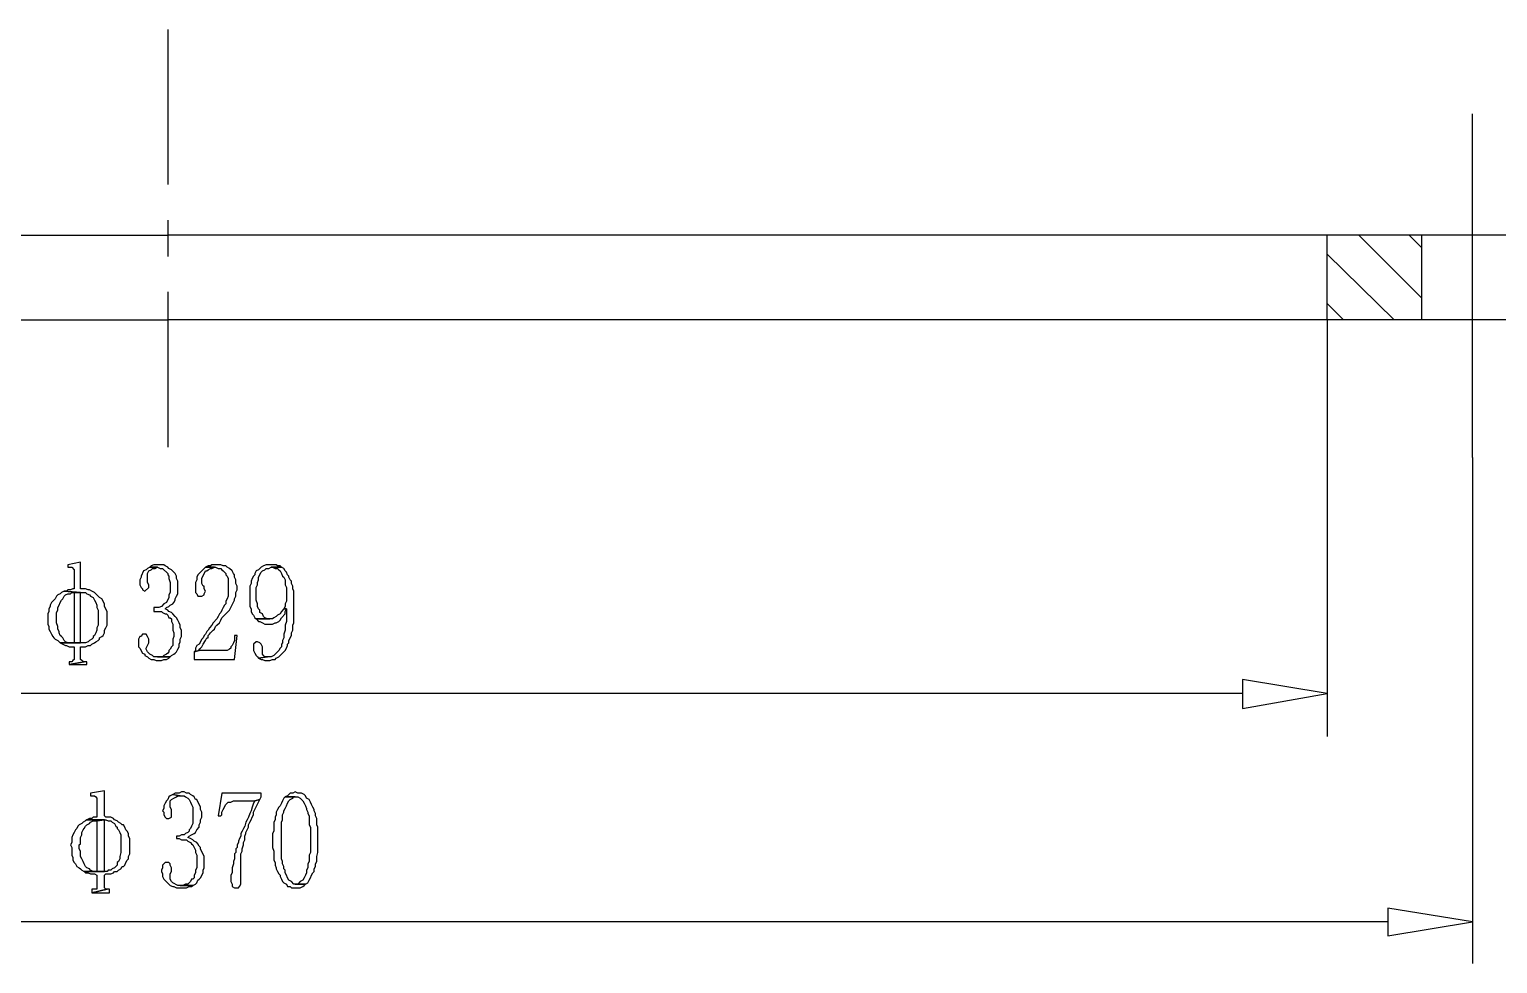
# Model space of a CAD drawing. Extents: x -15.4 to 0.8, y 0.3 to 11.8.
# Drawn here: x -13.051 to -12.082, y 9.963 to 10.579 of the extents above; entities that cross this region are included whole.
import ezdxf

# ---------------------------------------------------------------- set-up
doc = ezdxf.new("R2010")
doc.units = 0
doc.header["$MEASUREMENT"] = 0
doc.linetypes.add('AUSGEZOGEN', pattern=[0])
doc.layers.get('0').update_dxf_attribs({"linetype": 'AUSGEZOGEN'})

msp = doc.modelspace()

# ---------------------------------------------------------------- linework, layer by layer
for points in [[(-12.95961, 10.5794), (-12.95961, 10.4769)], [(-12.09878, 10.2969), (-12.09878, 10.52356)], [(-12.95961, 10.45356), (-12.95961, 10.4294)], [(-13.93711, 10.44356), (-12.95961, 10.44356)], [(-11.98295, 10.38773), (-11.98295, 10.44356), (-11.98295, 10.44356), (-12.95961, 10.44356)], [(-12.19461, 10.38773), (-12.19461, 10.44356)], [(-12.17378, 10.44356), (-12.13211, 10.4019)], [(-12.14045, 10.44356), (-12.13211, 10.43523)], [(-12.13211, 10.38773), (-12.13211, 10.44356)], [(-12.19461, 10.43106), (-12.15045, 10.38773)], [(-12.95961, 10.40606), (-12.95961, 10.30356)], [(-12.19461, 10.39856), (-12.18378, 10.38773)], [(-13.93711, 10.38773), (-12.95961, 10.38773)], [(-11.98295, 10.38773), (-12.95961, 10.38773)], [(-12.19461, 10.38773), (-12.19461, 10.11273)], [(-12.09878, 10.2969), (-12.09878, 9.96273)], [(-13.01711, 10.22773), (-13.02545, 10.22606), (-13.02545, 10.22606), (-13.02545, 10.2244), (-13.02545, 10.2244), (-13.02295, 10.2244), (-13.02295, 10.2244), (-13.02128, 10.22273), (-13.02128, 10.22273), (-13.02128, 10.21023), (-13.02128, 10.21023), (-13.02211, 10.21023), (-13.02211, 10.21023), (-13.02378, 10.2094), (-13.02378, 10.2094), (-13.02545, 10.2094), (-13.02545, 10.2094), (-13.02628, 10.20856), (-13.02628, 10.20856), (-13.02795, 10.20856), (-13.02795, 10.20856), (-13.01711, 10.20773), (-13.01711, 10.20773), (-13.01378, 10.20773), (-13.01378, 10.20773), (-13.01295, 10.2069), (-13.01295, 10.2069), (-13.01128, 10.20606), (-13.01128, 10.20606), (-13.01045, 10.20523), (-13.01045, 10.20523), (-13.00878, 10.2044), (-13.00878, 10.2044), (-13.00795, 10.20273), (-13.00795, 10.20273), (-13.00711, 10.20106), (-13.00711, 10.20106), (-13.00628, 10.1994), (-13.00628, 10.1994), (-13.00628, 10.19773), (-13.00628, 10.19773), (-13.00545, 10.19606), (-13.00545, 10.19606), (-13.00545, 10.18606), (-13.00545, 10.18606), (-13.00628, 10.1844), (-13.00628, 10.1844), (-13.00628, 10.18273), (-13.00628, 10.18273), (-13.00711, 10.18106), (-13.00711, 10.18106), (-13.00795, 10.1794), (-13.00795, 10.1794), (-13.00878, 10.17856), (-13.00878, 10.17856), (-13.00878, 10.17773), (-13.00878, 10.17773), (-13.00961, 10.1769), (-13.00961, 10.1769), (-13.01128, 10.17606), (-13.01128, 10.17606), (-13.01211, 10.17523), (-13.01211, 10.17523), (-13.01378, 10.1744), (-13.01378, 10.1744), (-13.03045, 10.1744), (-13.03045, 10.1744), (-13.02878, 10.17356), (-13.02878, 10.17356), (-13.02711, 10.17273), (-13.02711, 10.17273), (-13.02628, 10.17273), (-13.02628, 10.17273), (-13.02461, 10.1719), (-13.02461, 10.1719), (-13.02128, 10.1719), (-13.02128, 10.1719), (-13.02128, 10.16356), (-13.02128, 10.16356), (-13.02211, 10.16273), (-13.02211, 10.16273), (-13.02295, 10.1619), (-13.02295, 10.1619), (-13.02461, 10.1619), (-13.02461, 10.1619), (-13.02461, 10.16023), (-13.02461, 10.16023), (-13.01461, 10.1619), (-13.01461, 10.1619), (-13.01628, 10.16273), (-13.01628, 10.16273), (-13.01711, 10.16356), (-13.01711, 10.16356), (-13.01711, 10.1719), (-13.01711, 10.1719), (-13.01378, 10.1719), (-13.01378, 10.1719), (-13.01211, 10.17273), (-13.01211, 10.17273), (-13.01045, 10.17273), (-13.01045, 10.17273), (-13.00961, 10.17356), (-13.00961, 10.17356), (-13.00795, 10.1744), (-13.00795, 10.1744), (-13.00711, 10.17523), (-13.00711, 10.17523), (-13.00545, 10.17606), (-13.00545, 10.17606), (-13.00461, 10.1769), (-13.00461, 10.1769), (-13.00461, 10.17773), (-13.00461, 10.17773), (-13.00295, 10.17856), (-13.00295, 10.17856), (-13.00211, 10.1794), (-13.00211, 10.1794), (-13.00128, 10.18106), (-13.00128, 10.18106), (-13.00128, 10.18273), (-13.00128, 10.18273), (-13.00045, 10.1844), (-13.00045, 10.1844), (-12.99961, 10.18606), (-12.99961, 10.18606), (-12.99961, 10.19523), (-12.99961, 10.19523), (-13.00128, 10.19856), (-13.00128, 10.19856), (-13.00128, 10.20023), (-13.00128, 10.20023), (-13.00295, 10.20356), (-13.00295, 10.20356), (-13.00461, 10.2044), (-13.00461, 10.2044), (-13.00795, 10.20773), (-13.00795, 10.20773), (-13.00961, 10.20856), (-13.00961, 10.20856), (-13.01128, 10.2094), (-13.01128, 10.2094), (-13.01211, 10.2094), (-13.01211, 10.2094), (-13.01378, 10.21023), (-13.01378, 10.21023), (-13.01711, 10.21023), (-13.01711, 10.22773)], [(-12.97128, 10.2244), (-12.97295, 10.22356), (-12.97295, 10.22356), (-12.97378, 10.22273), (-12.97378, 10.22273), (-12.97545, 10.2219), (-12.97545, 10.2219), (-12.97711, 10.21856), (-12.97711, 10.21856), (-12.97711, 10.21773), (-12.97711, 10.21773), (-12.97795, 10.21606), (-12.97795, 10.21606), (-12.97795, 10.21273), (-12.97795, 10.21273), (-12.97711, 10.21106), (-12.97711, 10.21106), (-12.97628, 10.21023), (-12.97628, 10.21023), (-12.97628, 10.2094), (-12.97628, 10.2094), (-12.97461, 10.20856), (-12.97461, 10.20856), (-12.97211, 10.21106), (-12.97211, 10.21106), (-12.97211, 10.21273), (-12.97211, 10.21273), (-12.97295, 10.2144), (-12.97295, 10.2144), (-12.97295, 10.22023), (-12.97295, 10.22023), (-12.97211, 10.2219), (-12.97211, 10.2219), (-12.97045, 10.22273), (-12.97045, 10.22273), (-12.96961, 10.22356), (-12.96961, 10.22356), (-12.96795, 10.22356), (-12.96795, 10.22356), (-12.96628, 10.2244), (-12.97128, 10.2244)], [(-12.96545, 10.22606), (-12.96878, 10.22606), (-12.96878, 10.22606), (-12.97045, 10.22523), (-12.97045, 10.22523), (-12.97128, 10.2244), (-12.97128, 10.2244), (-12.96628, 10.2244), (-12.96628, 10.2244), (-12.96461, 10.22356), (-12.96461, 10.22356), (-12.96295, 10.22356), (-12.96295, 10.22356), (-12.95961, 10.22023), (-12.95961, 10.22023), (-12.95961, 10.2194), (-12.95961, 10.2194), (-12.95878, 10.21856), (-12.95878, 10.21856), (-12.95878, 10.2169), (-12.95878, 10.2169), (-12.95795, 10.2144), (-12.95795, 10.2144), (-12.95795, 10.20773), (-12.95795, 10.20773), (-12.95878, 10.20606), (-12.95878, 10.20606), (-12.95878, 10.2044), (-12.95878, 10.2044), (-12.96045, 10.20106), (-12.96045, 10.20106), (-12.96211, 10.20023), (-12.96211, 10.20023), (-12.96378, 10.19856), (-12.96378, 10.19856), (-12.96545, 10.19773), (-12.96545, 10.19773), (-12.96878, 10.19773), (-12.96878, 10.19773), (-12.96878, 10.19523), (-12.96878, 10.19523), (-12.96378, 10.19523), (-12.96378, 10.19523), (-12.96295, 10.1944), (-12.96295, 10.1944), (-12.96128, 10.19356), (-12.96128, 10.19356), (-12.96045, 10.19356), (-12.96045, 10.19356), (-12.95961, 10.19273), (-12.95961, 10.19273), (-12.95878, 10.19106), (-12.95878, 10.19106), (-12.95795, 10.19106), (-12.95795, 10.19106), (-12.95711, 10.19023), (-12.95711, 10.19023), (-12.95711, 10.18856), (-12.95711, 10.18856), (-12.95628, 10.1869), (-12.95628, 10.1869), (-12.95628, 10.18273), (-12.95628, 10.18273), (-12.95545, 10.18106), (-12.95545, 10.18106), (-12.95545, 10.17856), (-12.95545, 10.17856), (-12.95628, 10.1769), (-12.95628, 10.1769), (-12.95628, 10.17273), (-12.95628, 10.17273), (-12.95711, 10.1719), (-12.95711, 10.1719), (-12.95795, 10.17023), (-12.95795, 10.17023), (-12.95878, 10.1694), (-12.95878, 10.1694), (-12.95878, 10.16856), (-12.95878, 10.16856), (-12.95961, 10.16773), (-12.95961, 10.16773), (-12.96045, 10.1669), (-12.96045, 10.1669), (-12.96211, 10.16606), (-12.96211, 10.16606), (-12.96295, 10.16523), (-12.96295, 10.16523), (-12.96628, 10.16523), (-12.96628, 10.16523), (-12.95795, 10.16523), (-12.95795, 10.16523), (-12.95711, 10.16606), (-12.95711, 10.16606), (-12.95545, 10.1669), (-12.95545, 10.1669), (-12.95461, 10.16773), (-12.95461, 10.16773), (-12.95378, 10.16856), (-12.95378, 10.16856), (-12.95295, 10.17023), (-12.95295, 10.17023), (-12.95211, 10.1719), (-12.95211, 10.1719), (-12.95211, 10.17356), (-12.95211, 10.17356), (-12.95128, 10.17523), (-12.95128, 10.17523), (-12.95128, 10.1769), (-12.95128, 10.1769), (-12.95045, 10.17856), (-12.95045, 10.17856), (-12.95045, 10.18273), (-12.95045, 10.18273), (-12.95128, 10.1844), (-12.95128, 10.1844), (-12.95128, 10.18606), (-12.95128, 10.18606), (-12.95211, 10.18773), (-12.95211, 10.18773), (-12.95295, 10.1894), (-12.95295, 10.1894), (-12.95378, 10.19106), (-12.95378, 10.19106), (-12.95461, 10.1919), (-12.95461, 10.1919), (-12.95628, 10.19356), (-12.95628, 10.19356), (-12.95711, 10.1944), (-12.95711, 10.1944), (-12.95878, 10.19523), (-12.95878, 10.19523), (-12.95961, 10.19606), (-12.95961, 10.19606), (-12.96128, 10.1969), (-12.96128, 10.1969), (-12.96045, 10.19773), (-12.96045, 10.19773), (-12.95878, 10.19856), (-12.95878, 10.19856), (-12.95795, 10.1994), (-12.95795, 10.1994), (-12.95628, 10.20023), (-12.95628, 10.20023), (-12.95545, 10.20106), (-12.95545, 10.20106), (-12.95461, 10.20273), (-12.95461, 10.20273), (-12.95461, 10.20356), (-12.95461, 10.20356), (-12.95378, 10.20523), (-12.95378, 10.20523), (-12.95295, 10.2069), (-12.95295, 10.2069), (-12.95295, 10.21523), (-12.95295, 10.21523), (-12.95378, 10.2169), (-12.95378, 10.2169), (-12.95378, 10.21856), (-12.95378, 10.21856), (-12.95461, 10.22023), (-12.95461, 10.22023), (-12.95711, 10.22273), (-12.95711, 10.22273), (-12.95878, 10.22356), (-12.95878, 10.22356), (-12.95961, 10.2244), (-12.95961, 10.2244), (-12.96128, 10.22523), (-12.96128, 10.22523), (-12.96211, 10.22606), (-12.96211, 10.22606), (-12.96378, 10.22606), (-12.96545, 10.22606)], [(-12.92795, 10.22606), (-12.93045, 10.22606), (-12.93045, 10.22606), (-12.93128, 10.22523), (-12.93128, 10.22523), (-12.93295, 10.22523), (-12.93295, 10.22523), (-12.93461, 10.2244), (-12.93461, 10.2244), (-12.92795, 10.2244), (-12.92795, 10.2244), (-12.92628, 10.22356), (-12.92628, 10.22356), (-12.92461, 10.22356), (-12.92461, 10.22356), (-12.92378, 10.22273), (-12.92378, 10.22273), (-12.92295, 10.2219), (-12.92295, 10.2219), (-12.92128, 10.22023), (-12.92128, 10.22023), (-12.92128, 10.2194), (-12.92128, 10.2194), (-12.92045, 10.21856), (-12.92045, 10.21856), (-12.91961, 10.2169), (-12.91961, 10.2169), (-12.91961, 10.20523), (-12.91961, 10.20523), (-12.92045, 10.20356), (-12.92045, 10.20356), (-12.92128, 10.2019), (-12.92128, 10.2019), (-12.92128, 10.20023), (-12.92128, 10.20023), (-12.92211, 10.1994), (-12.92211, 10.1994), (-12.92295, 10.19773), (-12.92295, 10.19773), (-12.92378, 10.19606), (-12.92378, 10.19606), (-12.92461, 10.1944), (-12.92461, 10.1944), (-12.92545, 10.19356), (-12.92545, 10.19356), (-12.92628, 10.1919), (-12.92628, 10.1919), (-12.92711, 10.19023), (-12.92711, 10.19023), (-12.92961, 10.18773), (-12.92961, 10.18773), (-12.93045, 10.18606), (-12.93045, 10.18606), (-12.93211, 10.1844), (-12.93211, 10.1844), (-12.93295, 10.18273), (-12.93295, 10.18273), (-12.93378, 10.1819), (-12.93378, 10.1819), (-12.93461, 10.18023), (-12.93461, 10.18023), (-12.93545, 10.1794), (-12.93545, 10.1794), (-12.93628, 10.17773), (-12.93628, 10.17773), (-12.93711, 10.1769), (-12.93711, 10.1769), (-12.93878, 10.17356), (-12.93878, 10.17356), (-12.94045, 10.17273), (-12.94045, 10.17273), (-12.94128, 10.17106), (-12.94128, 10.17106), (-12.94128, 10.1694), (-12.94128, 10.1694), (-12.94211, 10.16856), (-12.94211, 10.16856), (-12.93878, 10.1694), (-12.93878, 10.1694), (-12.93878, 10.17023), (-12.93878, 10.17023), (-12.93795, 10.17106), (-12.93795, 10.17106), (-12.93711, 10.1719), (-12.93711, 10.1719), (-12.93628, 10.17356), (-12.93628, 10.17356), (-12.93461, 10.17606), (-12.93461, 10.17606), (-12.93378, 10.17773), (-12.93378, 10.17773), (-12.93295, 10.17773), (-12.93295, 10.17773), (-12.93295, 10.1794), (-12.93295, 10.1794), (-12.93211, 10.18023), (-12.93211, 10.18023), (-12.93128, 10.18106), (-12.93128, 10.18106), (-12.92961, 10.18273), (-12.92961, 10.18273), (-12.92878, 10.18356), (-12.92878, 10.18356), (-12.92795, 10.18523), (-12.92795, 10.18523), (-12.92711, 10.18606), (-12.92711, 10.18606), (-12.92545, 10.18773), (-12.92545, 10.18773), (-12.92461, 10.1894), (-12.92461, 10.1894), (-12.92378, 10.19106), (-12.92378, 10.19106), (-12.92211, 10.19273), (-12.92211, 10.19273), (-12.91878, 10.19606), (-12.91878, 10.19606), (-12.91545, 10.20273), (-12.91545, 10.20273), (-12.91545, 10.20356), (-12.91545, 10.20356), (-12.91461, 10.20523), (-12.91461, 10.20523), (-12.91461, 10.20773), (-12.91461, 10.20773), (-12.91378, 10.2094), (-12.91378, 10.2094), (-12.91378, 10.2119), (-12.91378, 10.2119), (-12.91461, 10.21356), (-12.91461, 10.21356), (-12.91461, 10.21606), (-12.91461, 10.21606), (-12.91545, 10.21773), (-12.91545, 10.21773), (-12.91545, 10.2194), (-12.91545, 10.2194), (-12.91628, 10.22023), (-12.91628, 10.22023), (-12.91711, 10.2219), (-12.91711, 10.2219), (-12.91878, 10.22356), (-12.91878, 10.22356), (-12.92045, 10.2244), (-12.92045, 10.2244), (-12.92128, 10.22523), (-12.92128, 10.22523), (-12.92295, 10.22523), (-12.92295, 10.22523), (-12.92461, 10.22606), (-12.92461, 10.22606), (-12.92628, 10.22606), (-12.92795, 10.22606)], [(-12.93461, 10.2244), (-12.93961, 10.2194), (-12.93961, 10.2194), (-12.94045, 10.21773), (-12.94045, 10.21773), (-12.94045, 10.21606), (-12.94045, 10.21606), (-12.94128, 10.2144), (-12.94128, 10.2144), (-12.94128, 10.20773), (-12.94128, 10.20773), (-12.94045, 10.2069), (-12.94045, 10.2069), (-12.93961, 10.20523), (-12.93961, 10.20523), (-12.93711, 10.20523), (-12.93711, 10.20523), (-12.93545, 10.20606), (-12.93545, 10.20606), (-12.93545, 10.2069), (-12.93545, 10.2069), (-12.93461, 10.20856), (-12.93461, 10.20856), (-12.93545, 10.21023), (-12.93545, 10.21023), (-12.93545, 10.2119), (-12.93545, 10.2119), (-12.93628, 10.2119), (-12.93628, 10.2119), (-12.93711, 10.21356), (-12.93711, 10.21356), (-12.93711, 10.2169), (-12.93711, 10.2169), (-12.93461, 10.2219), (-12.93461, 10.2219), (-12.93378, 10.2219), (-12.93378, 10.2219), (-12.93295, 10.22273), (-12.93295, 10.22273), (-12.93128, 10.22356), (-12.93128, 10.22356), (-12.93045, 10.22356), (-12.93045, 10.22356), (-12.92878, 10.2244), (-12.93461, 10.2244)], [(-12.89128, 10.22606), (-12.89461, 10.22606), (-12.89461, 10.22606), (-12.89628, 10.22523), (-12.89628, 10.22523), (-12.89795, 10.2244), (-12.89795, 10.2244), (-12.89961, 10.22273), (-12.89961, 10.22273), (-12.90128, 10.2219), (-12.90128, 10.2219), (-12.90211, 10.22023), (-12.90211, 10.22023), (-12.90211, 10.2194), (-12.90211, 10.2194), (-12.90295, 10.21856), (-12.90295, 10.21856), (-12.90378, 10.2169), (-12.90378, 10.2169), (-12.90461, 10.21523), (-12.90461, 10.21523), (-12.90461, 10.21356), (-12.90461, 10.21356), (-12.90545, 10.2119), (-12.90545, 10.2119), (-12.90545, 10.19856), (-12.90545, 10.19856), (-12.90461, 10.1969), (-12.90461, 10.1969), (-12.90461, 10.19523), (-12.90461, 10.19523), (-12.90378, 10.19356), (-12.90378, 10.19356), (-12.90295, 10.19273), (-12.90295, 10.19273), (-12.90211, 10.19106), (-12.90211, 10.19106), (-12.90128, 10.19023), (-12.90128, 10.19023), (-12.89211, 10.19023), (-12.89211, 10.19023), (-12.89378, 10.19023), (-12.89378, 10.19023), (-12.89545, 10.19106), (-12.89545, 10.19106), (-12.89628, 10.1919), (-12.89628, 10.1919), (-12.89711, 10.19356), (-12.89711, 10.19356), (-12.89878, 10.1944), (-12.89878, 10.1944), (-12.89878, 10.19606), (-12.89878, 10.19606), (-12.89961, 10.1969), (-12.89961, 10.1969), (-12.90045, 10.19856), (-12.90045, 10.19856), (-12.90045, 10.20023), (-12.90045, 10.20023), (-12.90128, 10.20273), (-12.90128, 10.20273), (-12.90128, 10.21106), (-12.90128, 10.21106), (-12.90045, 10.21273), (-12.90045, 10.21273), (-12.90045, 10.2144), (-12.90045, 10.2144), (-12.89961, 10.21606), (-12.89961, 10.21606), (-12.89961, 10.21773), (-12.89961, 10.21773), (-12.89795, 10.22106), (-12.89795, 10.22106), (-12.89711, 10.2219), (-12.89711, 10.2219), (-12.89545, 10.22273), (-12.89545, 10.22273), (-12.89461, 10.22356), (-12.89461, 10.22356), (-12.89295, 10.22356), (-12.89295, 10.22356), (-12.89128, 10.2244), (-12.89128, 10.2244), (-12.88461, 10.2244), (-12.88461, 10.2244), (-12.88545, 10.22523), (-12.88545, 10.22523), (-12.88711, 10.22523), (-12.88711, 10.22523), (-12.88795, 10.22606), (-12.88795, 10.22606), (-12.88961, 10.22606), (-12.89128, 10.22606)], [(-12.88461, 10.2244), (-12.89128, 10.2244), (-12.89128, 10.2244), (-12.89045, 10.2244), (-12.89045, 10.2244), (-12.88878, 10.22356), (-12.88878, 10.22356), (-12.88711, 10.22356), (-12.88711, 10.22356), (-12.88628, 10.22273), (-12.88628, 10.22273), (-12.88545, 10.2219), (-12.88545, 10.2219), (-12.88461, 10.22023), (-12.88461, 10.22023), (-12.88378, 10.21856), (-12.88378, 10.21856), (-12.88295, 10.21773), (-12.88295, 10.21773), (-12.88211, 10.21606), (-12.88211, 10.21606), (-12.88211, 10.21273), (-12.88211, 10.21273), (-12.88128, 10.21106), (-12.88128, 10.21106), (-12.88128, 10.2019), (-12.88128, 10.2019), (-12.88211, 10.20023), (-12.88211, 10.20023), (-12.88211, 10.19856), (-12.88211, 10.19856), (-12.88295, 10.1969), (-12.88295, 10.1969), (-12.88128, 10.1969), (-12.88128, 10.1969), (-12.88128, 10.18856), (-12.88128, 10.18856), (-12.88211, 10.18606), (-12.88211, 10.18606), (-12.88211, 10.18273), (-12.88211, 10.18273), (-12.88295, 10.18023), (-12.88295, 10.18023), (-12.88295, 10.17773), (-12.88295, 10.17773), (-12.88378, 10.17606), (-12.88378, 10.17606), (-12.88378, 10.1744), (-12.88378, 10.1744), (-12.88461, 10.17356), (-12.88461, 10.17356), (-12.88461, 10.1719), (-12.88461, 10.1719), (-12.88545, 10.17106), (-12.88545, 10.17106), (-12.88628, 10.1694), (-12.88628, 10.1694), (-12.88795, 10.16773), (-12.88795, 10.16773), (-12.88878, 10.1669), (-12.88878, 10.1669), (-12.88961, 10.16606), (-12.88961, 10.16606), (-12.89128, 10.16523), (-12.89128, 10.16523), (-12.89378, 10.16523), (-12.89378, 10.16523), (-12.89961, 10.1644), (-12.89961, 10.1644), (-12.89795, 10.16356), (-12.89795, 10.16356), (-12.89711, 10.16356), (-12.89711, 10.16356), (-12.89545, 10.16273), (-12.89545, 10.16273), (-12.89211, 10.16273), (-12.89211, 10.16273), (-12.89045, 10.16356), (-12.89045, 10.16356), (-12.88878, 10.16356), (-12.88878, 10.16356), (-12.88795, 10.1644), (-12.88795, 10.1644), (-12.88628, 10.16523), (-12.88628, 10.16523), (-12.88211, 10.1694), (-12.88211, 10.1694), (-12.88128, 10.17106), (-12.88128, 10.17106), (-12.88045, 10.17273), (-12.88045, 10.17273), (-12.88045, 10.17356), (-12.88045, 10.17356), (-12.87961, 10.1744), (-12.87961, 10.1744), (-12.87961, 10.17606), (-12.87961, 10.17606), (-12.87795, 10.1794), (-12.87795, 10.1794), (-12.87795, 10.18106), (-12.87795, 10.18106), (-12.87711, 10.18273), (-12.87711, 10.18273), (-12.87711, 10.18606), (-12.87711, 10.18606), (-12.87628, 10.18773), (-12.87628, 10.18773), (-12.87628, 10.20856), (-12.87628, 10.20856), (-12.87711, 10.21023), (-12.87711, 10.21023), (-12.87711, 10.2119), (-12.87711, 10.2119), (-12.87795, 10.21356), (-12.87795, 10.21356), (-12.87795, 10.21523), (-12.87795, 10.21523), (-12.87878, 10.21606), (-12.87878, 10.21606), (-12.87961, 10.21773), (-12.87961, 10.21773), (-12.87961, 10.21856), (-12.87961, 10.21856), (-12.88045, 10.2194), (-12.88045, 10.2194), (-12.88128, 10.22106), (-12.88128, 10.22106), (-12.88211, 10.2219), (-12.88211, 10.2219), (-12.88295, 10.22356), (-12.88461, 10.2244)], [(-13.02795, 10.20856), (-13.02961, 10.20773), (-13.02961, 10.20773), (-13.03045, 10.2069), (-13.03045, 10.2069), (-13.03211, 10.20606), (-13.03211, 10.20606), (-13.03295, 10.20523), (-13.03295, 10.20523), (-13.03378, 10.20356), (-13.03378, 10.20356), (-13.03461, 10.20273), (-13.03461, 10.20273), (-13.03628, 10.20106), (-13.03628, 10.20106), (-13.03711, 10.1994), (-13.03711, 10.1994), (-13.03711, 10.19856), (-13.03711, 10.19856), (-13.03795, 10.1969), (-13.03795, 10.1969), (-13.03795, 10.19523), (-13.03795, 10.19523), (-13.03878, 10.19356), (-13.03878, 10.19356), (-13.03878, 10.1869), (-13.03878, 10.1869), (-13.03795, 10.18523), (-13.03795, 10.18523), (-13.03795, 10.18356), (-13.03795, 10.18356), (-13.03711, 10.1819), (-13.03711, 10.1819), (-13.03628, 10.18023), (-13.03628, 10.18023), (-13.03545, 10.17856), (-13.03545, 10.17856), (-13.03461, 10.17773), (-13.03461, 10.17773), (-13.03378, 10.1769), (-13.03378, 10.1769), (-13.03211, 10.17606), (-13.03211, 10.17606), (-13.03128, 10.17523), (-13.03128, 10.17523), (-13.03045, 10.1744), (-13.03045, 10.1744), (-13.02295, 10.1744), (-13.02295, 10.1744), (-13.02545, 10.1744), (-13.02545, 10.1744), (-13.02711, 10.17523), (-13.02711, 10.17523), (-13.02795, 10.17606), (-13.02795, 10.17606), (-13.02878, 10.17773), (-13.02878, 10.17773), (-13.02961, 10.17856), (-13.02961, 10.17856), (-13.03045, 10.1794), (-13.03045, 10.1794), (-13.03128, 10.18106), (-13.03128, 10.18106), (-13.03128, 10.1819), (-13.03128, 10.1819), (-13.03211, 10.18356), (-13.03211, 10.18356), (-13.03211, 10.18523), (-13.03211, 10.18523), (-13.03295, 10.18773), (-13.03295, 10.18773), (-13.03295, 10.1944), (-13.03295, 10.1944), (-13.03211, 10.19606), (-13.03211, 10.19606), (-13.03211, 10.19773), (-13.03211, 10.19773), (-13.03128, 10.1994), (-13.03128, 10.1994), (-13.03045, 10.20106), (-13.03045, 10.20106), (-13.02961, 10.20273), (-13.02961, 10.20273), (-13.02878, 10.20356), (-13.02878, 10.20356), (-13.02795, 10.20523), (-13.02795, 10.20523), (-13.02711, 10.20606), (-13.02711, 10.20606), (-13.02545, 10.2069), (-13.02545, 10.2069), (-13.02378, 10.2069), (-13.02378, 10.2069), (-13.02295, 10.20773), (-13.02295, 10.20773), (-13.01711, 10.20773), (-13.02795, 10.20856)], [(-13.01711, 10.20773), (-13.02128, 10.20773), (-13.02128, 10.20773), (-13.02128, 10.1744), (-13.02128, 10.1744), (-13.02295, 10.1744), (-13.02295, 10.1744), (-13.01711, 10.1744), (-13.01711, 10.20773)], [(-12.88295, 10.1969), (-12.88461, 10.19523), (-12.88461, 10.19523), (-12.88545, 10.19356), (-12.88545, 10.19356), (-12.88711, 10.19273), (-12.88711, 10.19273), (-12.88795, 10.1919), (-12.88795, 10.1919), (-12.88961, 10.19106), (-12.88961, 10.19106), (-12.89045, 10.19023), (-12.89045, 10.19023), (-12.90128, 10.19023), (-12.90128, 10.19023), (-12.89961, 10.18856), (-12.89961, 10.18856), (-12.89878, 10.18856), (-12.89878, 10.18856), (-12.89711, 10.18773), (-12.89711, 10.18773), (-12.89545, 10.1869), (-12.89545, 10.1869), (-12.89045, 10.1869), (-12.89045, 10.1869), (-12.88878, 10.18773), (-12.88878, 10.18773), (-12.88795, 10.18773), (-12.88795, 10.18773), (-12.88628, 10.18856), (-12.88628, 10.18856), (-12.88545, 10.1894), (-12.88545, 10.1894), (-12.88461, 10.19106), (-12.88461, 10.19106), (-12.88211, 10.19356), (-12.88211, 10.19356), (-12.88211, 10.19523), (-12.88211, 10.19523), (-12.88128, 10.1969), (-12.88295, 10.1969)], [(-12.97545, 10.18023), (-12.97628, 10.18023), (-12.97628, 10.18023), (-12.97711, 10.17856), (-12.97711, 10.17856), (-12.97795, 10.17856), (-12.97795, 10.17856), (-12.97878, 10.1769), (-12.97878, 10.1769), (-12.97878, 10.1719), (-12.97878, 10.1719), (-12.97795, 10.17106), (-12.97795, 10.17106), (-12.97628, 10.16773), (-12.97628, 10.16773), (-12.97461, 10.1669), (-12.97461, 10.1669), (-12.97461, 10.16606), (-12.97461, 10.16606), (-12.97295, 10.16523), (-12.97295, 10.16523), (-12.97211, 10.1644), (-12.97211, 10.1644), (-12.97045, 10.16356), (-12.97045, 10.16356), (-12.96878, 10.16356), (-12.96878, 10.16356), (-12.96711, 10.16273), (-12.96711, 10.16273), (-12.96378, 10.16273), (-12.96378, 10.16273), (-12.96211, 10.16356), (-12.96211, 10.16356), (-12.96045, 10.16356), (-12.96045, 10.16356), (-12.95878, 10.1644), (-12.95878, 10.1644), (-12.95795, 10.16523), (-12.95795, 10.16523), (-12.96878, 10.16523), (-12.96878, 10.16523), (-12.96961, 10.16606), (-12.96961, 10.16606), (-12.97128, 10.1669), (-12.97128, 10.1669), (-12.97211, 10.16773), (-12.97211, 10.16773), (-12.97295, 10.16856), (-12.97295, 10.16856), (-12.97378, 10.17023), (-12.97378, 10.17023), (-12.97378, 10.17106), (-12.97378, 10.17106), (-12.97295, 10.17273), (-12.97295, 10.17273), (-12.97211, 10.1744), (-12.97211, 10.1744), (-12.97211, 10.1769), (-12.97211, 10.1769), (-12.97295, 10.17856), (-12.97295, 10.17856), (-12.97378, 10.18023), (-12.97545, 10.18023)], [(-12.91378, 10.1794), (-12.91545, 10.1794), (-12.91545, 10.1794), (-12.91545, 10.17606), (-12.91545, 10.17606), (-12.91628, 10.1744), (-12.91628, 10.1744), (-12.91711, 10.17273), (-12.91711, 10.17273), (-12.91795, 10.1719), (-12.91795, 10.1719), (-12.91795, 10.17106), (-12.91795, 10.17106), (-12.91878, 10.17023), (-12.91878, 10.17023), (-12.92045, 10.1694), (-12.92045, 10.1694), (-12.93878, 10.1694), (-12.93878, 10.1694), (-12.94211, 10.16856), (-12.94211, 10.16856), (-12.94211, 10.16356), (-12.94211, 10.16356), (-12.91545, 10.16356), (-12.91378, 10.1794)], [(-12.90045, 10.17523), (-12.90128, 10.17523), (-12.90128, 10.17523), (-12.90295, 10.17356), (-12.90295, 10.17356), (-12.90295, 10.1694), (-12.90295, 10.1694), (-12.90211, 10.16773), (-12.90211, 10.16773), (-12.90128, 10.16606), (-12.90128, 10.16606), (-12.90045, 10.16523), (-12.90045, 10.16523), (-12.89961, 10.1644), (-12.89961, 10.1644), (-12.89378, 10.16523), (-12.89378, 10.16523), (-12.89545, 10.16523), (-12.89545, 10.16523), (-12.89628, 10.16606), (-12.89628, 10.16606), (-12.89711, 10.1669), (-12.89711, 10.1669), (-12.89711, 10.1719), (-12.89711, 10.1719), (-12.89795, 10.17356), (-12.89795, 10.17356), (-12.89878, 10.1744), (-12.90045, 10.17523)], [(-13.01295, 10.1619), (-13.01461, 10.1619), (-13.01461, 10.1619), (-13.02461, 10.16023), (-13.02461, 10.16023), (-13.01295, 10.16023), (-13.01295, 10.1619)], [(-12.25045, 10.15023), (-12.25045, 10.13106), (-12.25045, 10.13106), (-12.19461, 10.14106), (-12.25045, 10.15023)], [(-12.25045, 10.14106), (-13.66878, 10.14106)], [(-13.00128, 10.0769), (-13.01045, 10.07523), (-13.01045, 10.07523), (-13.01045, 10.07356), (-13.01045, 10.07356), (-13.00795, 10.07356), (-13.00795, 10.07356), (-13.00711, 10.07273), (-13.00711, 10.07273), (-13.00628, 10.0719), (-13.00628, 10.0719), (-13.00628, 10.0594), (-13.00628, 10.0594), (-13.00878, 10.0594), (-13.00878, 10.0594), (-13.00961, 10.05856), (-13.00961, 10.05856), (-13.01128, 10.05856), (-13.01128, 10.05856), (-13.01295, 10.05773), (-13.01295, 10.05773), (-13.00045, 10.05773), (-13.00045, 10.05773), (-12.99878, 10.0569), (-12.99878, 10.0569), (-12.99711, 10.0569), (-12.99711, 10.0569), (-12.99628, 10.05606), (-12.99628, 10.05606), (-12.99461, 10.05523), (-12.99461, 10.05523), (-12.99378, 10.05356), (-12.99378, 10.05356), (-12.99295, 10.05273), (-12.99295, 10.05273), (-12.99295, 10.0519), (-12.99295, 10.0519), (-12.99211, 10.05106), (-12.99211, 10.05106), (-12.99128, 10.0494), (-12.99128, 10.0494), (-12.99045, 10.04773), (-12.99045, 10.04773), (-12.99045, 10.03606), (-12.99045, 10.03606), (-12.99128, 10.03356), (-12.99128, 10.03356), (-12.99128, 10.0319), (-12.99128, 10.0319), (-12.99211, 10.03023), (-12.99211, 10.03023), (-12.99295, 10.0294), (-12.99295, 10.0294), (-12.99295, 10.02773), (-12.99295, 10.02773), (-12.99378, 10.0269), (-12.99378, 10.0269), (-12.99461, 10.02606), (-12.99461, 10.02606), (-12.99628, 10.02523), (-12.99628, 10.02523), (-12.99711, 10.0244), (-12.99711, 10.0244), (-12.99878, 10.0244), (-12.99878, 10.0244), (-12.99961, 10.02356), (-12.99961, 10.02356), (-13.01461, 10.02356), (-13.01461, 10.02356), (-13.01378, 10.02273), (-13.01378, 10.02273), (-13.01211, 10.02273), (-13.01211, 10.02273), (-13.01045, 10.0219), (-13.01045, 10.0219), (-13.00795, 10.0219), (-13.00795, 10.0219), (-13.00628, 10.02106), (-13.00628, 10.02106), (-13.00628, 10.0119), (-13.00628, 10.0119), (-13.00961, 10.0119), (-13.00961, 10.0119), (-13.00961, 10.0094), (-13.00961, 10.0094), (-12.99961, 10.0119), (-12.99961, 10.0119), (-13.00045, 10.0119), (-13.00045, 10.0119), (-13.00128, 10.01273), (-13.00128, 10.01273), (-13.00128, 10.02106), (-13.00128, 10.02106), (-13.00045, 10.0219), (-13.00045, 10.0219), (-12.99711, 10.0219), (-12.99711, 10.0219), (-12.99545, 10.02273), (-12.99545, 10.02273), (-12.99461, 10.02356), (-12.99461, 10.02356), (-12.99295, 10.02356), (-12.99295, 10.02356), (-12.99211, 10.0244), (-12.99211, 10.0244), (-12.99045, 10.02523), (-12.99045, 10.02523), (-12.98961, 10.0269), (-12.98961, 10.0269), (-12.98878, 10.0269), (-12.98878, 10.0269), (-12.98795, 10.02773), (-12.98795, 10.02773), (-12.98711, 10.0294), (-12.98711, 10.0294), (-12.98628, 10.03106), (-12.98628, 10.03106), (-12.98545, 10.0319), (-12.98545, 10.0319), (-12.98545, 10.03356), (-12.98545, 10.03356), (-12.98461, 10.03523), (-12.98461, 10.03523), (-12.98461, 10.04523), (-12.98461, 10.04523), (-12.98545, 10.0469), (-12.98545, 10.0469), (-12.98545, 10.04856), (-12.98545, 10.04856), (-12.98628, 10.05023), (-12.98628, 10.05023), (-12.98711, 10.05106), (-12.98711, 10.05106), (-12.98795, 10.05273), (-12.98795, 10.05273), (-12.98878, 10.0544), (-12.98878, 10.0544), (-12.98961, 10.0544), (-12.98961, 10.0544), (-12.99045, 10.05523), (-12.99045, 10.05523), (-12.99211, 10.05606), (-12.99211, 10.05606), (-12.99295, 10.0569), (-12.99295, 10.0569), (-12.99461, 10.05773), (-12.99461, 10.05773), (-12.99545, 10.05856), (-12.99545, 10.05856), (-12.99711, 10.0594), (-12.99711, 10.0594), (-13.00045, 10.0594), (-13.00045, 10.0594), (-13.00128, 10.06023), (-13.00128, 10.0769)], [(-12.95045, 10.07606), (-12.95211, 10.07523), (-12.95211, 10.07523), (-12.95461, 10.07523), (-12.95461, 10.07523), (-12.95628, 10.0744), (-12.95628, 10.0744), (-12.95128, 10.07356), (-12.95128, 10.07356), (-12.94878, 10.07356), (-12.94878, 10.07356), (-12.94795, 10.07273), (-12.94795, 10.07273), (-12.94628, 10.0719), (-12.94628, 10.0719), (-12.94545, 10.07106), (-12.94545, 10.07106), (-12.94461, 10.0694), (-12.94461, 10.0694), (-12.94378, 10.06773), (-12.94378, 10.06773), (-12.94295, 10.06606), (-12.94295, 10.06606), (-12.94295, 10.05523), (-12.94295, 10.05523), (-12.94378, 10.05356), (-12.94378, 10.05356), (-12.94461, 10.0519), (-12.94461, 10.0519), (-12.94545, 10.05106), (-12.94545, 10.05106), (-12.94545, 10.05023), (-12.94545, 10.05023), (-12.94628, 10.0494), (-12.94628, 10.0494), (-12.94795, 10.04856), (-12.94795, 10.04856), (-12.94878, 10.04773), (-12.94878, 10.04773), (-12.95045, 10.04773), (-12.95045, 10.04773), (-12.95211, 10.0469), (-12.95211, 10.0469), (-12.95378, 10.0469), (-12.95378, 10.0469), (-12.95378, 10.04523), (-12.95378, 10.04523), (-12.95211, 10.04523), (-12.95211, 10.04523), (-12.95045, 10.0444), (-12.95045, 10.0444), (-12.94711, 10.0444), (-12.94711, 10.0444), (-12.94628, 10.04356), (-12.94628, 10.04356), (-12.94461, 10.04273), (-12.94461, 10.04273), (-12.94378, 10.0419), (-12.94378, 10.0419), (-12.94295, 10.04106), (-12.94295, 10.04106), (-12.94128, 10.03773), (-12.94128, 10.03773), (-12.94128, 10.03606), (-12.94128, 10.03606), (-12.94045, 10.0344), (-12.94045, 10.0344), (-12.94045, 10.02606), (-12.94045, 10.02606), (-12.94128, 10.0244), (-12.94128, 10.0244), (-12.94128, 10.02273), (-12.94128, 10.02273), (-12.94211, 10.02106), (-12.94211, 10.02106), (-12.94211, 10.0194), (-12.94211, 10.0194), (-12.94295, 10.01856), (-12.94295, 10.01856), (-12.94378, 10.01856), (-12.94378, 10.01856), (-12.94461, 10.0169), (-12.94461, 10.0169), (-12.94545, 10.01606), (-12.94545, 10.01606), (-12.94628, 10.01523), (-12.94628, 10.01523), (-12.94795, 10.01523), (-12.94795, 10.01523), (-12.94961, 10.0144), (-12.94961, 10.0144), (-12.95128, 10.0144), (-12.95128, 10.0144), (-12.94295, 10.0144), (-12.94295, 10.0144), (-12.94128, 10.01523), (-12.94128, 10.01523), (-12.94045, 10.01606), (-12.94045, 10.01606), (-12.93961, 10.01773), (-12.93961, 10.01773), (-12.93878, 10.01856), (-12.93878, 10.01856), (-12.93795, 10.0194), (-12.93795, 10.0194), (-12.93628, 10.02273), (-12.93628, 10.02273), (-12.93628, 10.0244), (-12.93628, 10.0244), (-12.93545, 10.02606), (-12.93545, 10.02606), (-12.93545, 10.03356), (-12.93545, 10.03356), (-12.93795, 10.03856), (-12.93795, 10.03856), (-12.93795, 10.0394), (-12.93795, 10.0394), (-12.93878, 10.04023), (-12.93878, 10.04023), (-12.93961, 10.0419), (-12.93961, 10.0419), (-12.94045, 10.04273), (-12.94045, 10.04273), (-12.94211, 10.04356), (-12.94211, 10.04356), (-12.94295, 10.0444), (-12.94295, 10.0444), (-12.94461, 10.04523), (-12.94461, 10.04523), (-12.94628, 10.04606), (-12.94628, 10.04606), (-12.94545, 10.0469), (-12.94545, 10.0469), (-12.94378, 10.04773), (-12.94378, 10.04773), (-12.94211, 10.04856), (-12.94211, 10.04856), (-12.94128, 10.0494), (-12.94128, 10.0494), (-12.94045, 10.05106), (-12.94045, 10.05106), (-12.93878, 10.05273), (-12.93878, 10.05273), (-12.93878, 10.0544), (-12.93878, 10.0544), (-12.93795, 10.05606), (-12.93795, 10.05606), (-12.93795, 10.05773), (-12.93795, 10.05773), (-12.93711, 10.0594), (-12.93711, 10.0594), (-12.93711, 10.06273), (-12.93711, 10.06273), (-12.93795, 10.0644), (-12.93795, 10.0644), (-12.93795, 10.06606), (-12.93795, 10.06606), (-12.94045, 10.07106), (-12.94045, 10.07106), (-12.94128, 10.07106), (-12.94128, 10.07106), (-12.94211, 10.07273), (-12.94211, 10.07273), (-12.94295, 10.07356), (-12.94295, 10.07356), (-12.94461, 10.0744), (-12.94461, 10.0744), (-12.94545, 10.07523), (-12.94545, 10.07523), (-12.94711, 10.07523), (-12.94711, 10.07523), (-12.94878, 10.07606), (-12.95045, 10.07606)], [(-12.89795, 10.07523), (-12.92378, 10.07523), (-12.92378, 10.07523), (-12.92628, 10.06023), (-12.92628, 10.06023), (-12.92461, 10.06023), (-12.92461, 10.06023), (-12.92378, 10.06106), (-12.92378, 10.06106), (-12.92378, 10.06273), (-12.92378, 10.06273), (-12.92295, 10.0644), (-12.92295, 10.0644), (-12.92128, 10.06773), (-12.92128, 10.06773), (-12.92045, 10.06856), (-12.92045, 10.06856), (-12.91961, 10.0694), (-12.91961, 10.0694), (-12.91795, 10.0694), (-12.91795, 10.0694), (-12.91628, 10.07023), (-12.91628, 10.07023), (-12.90211, 10.07023), (-12.90211, 10.07023), (-12.89878, 10.07106), (-12.89878, 10.07106), (-12.89795, 10.07273), (-12.89795, 10.07523)], [(-12.87545, 10.07606), (-12.87711, 10.07523), (-12.87711, 10.07523), (-12.87878, 10.07523), (-12.87878, 10.07523), (-12.88045, 10.07356), (-12.88045, 10.07356), (-12.88211, 10.07273), (-12.88211, 10.07273), (-12.87378, 10.07273), (-12.87378, 10.07273), (-12.87211, 10.0719), (-12.87211, 10.0719), (-12.87128, 10.07106), (-12.87128, 10.07106), (-12.87045, 10.07023), (-12.87045, 10.07023), (-12.86961, 10.06856), (-12.86961, 10.06856), (-12.86878, 10.0669), (-12.86878, 10.0669), (-12.86795, 10.06523), (-12.86795, 10.06523), (-12.86795, 10.0644), (-12.86795, 10.0644), (-12.86711, 10.06273), (-12.86711, 10.06273), (-12.86711, 10.0619), (-12.86711, 10.0619), (-12.86628, 10.06023), (-12.86628, 10.06023), (-12.86628, 10.0544), (-12.86628, 10.0544), (-12.86545, 10.05273), (-12.86545, 10.05273), (-12.86545, 10.03606), (-12.86545, 10.03606), (-12.86628, 10.0344), (-12.86628, 10.0344), (-12.86628, 10.03023), (-12.86628, 10.03023), (-12.86711, 10.02856), (-12.86711, 10.02856), (-12.86711, 10.02606), (-12.86711, 10.02606), (-12.86795, 10.0244), (-12.86795, 10.0244), (-12.86795, 10.02273), (-12.86795, 10.02273), (-12.86878, 10.02106), (-12.86878, 10.02106), (-12.86961, 10.0194), (-12.86961, 10.0194), (-12.87045, 10.01773), (-12.87045, 10.01773), (-12.87211, 10.0169), (-12.87211, 10.0169), (-12.87378, 10.01523), (-12.87378, 10.01523), (-12.87545, 10.01523), (-12.87545, 10.01523), (-12.86878, 10.01523), (-12.86878, 10.01523), (-12.86711, 10.01606), (-12.86711, 10.01606), (-12.86628, 10.01773), (-12.86628, 10.01773), (-12.86545, 10.0194), (-12.86545, 10.0194), (-12.86461, 10.02106), (-12.86461, 10.02106), (-12.86378, 10.02273), (-12.86378, 10.02273), (-12.86295, 10.02356), (-12.86295, 10.02356), (-12.86295, 10.02523), (-12.86295, 10.02523), (-12.86211, 10.0269), (-12.86211, 10.0269), (-12.86211, 10.02856), (-12.86211, 10.02856), (-12.86128, 10.03023), (-12.86128, 10.03023), (-12.86128, 10.03356), (-12.86128, 10.03356), (-12.86045, 10.03606), (-12.86045, 10.03606), (-12.86045, 10.05273), (-12.86045, 10.05273), (-12.86128, 10.0544), (-12.86128, 10.0544), (-12.86128, 10.05856), (-12.86128, 10.05856), (-12.86211, 10.06023), (-12.86211, 10.06023), (-12.86211, 10.0619), (-12.86211, 10.0619), (-12.86295, 10.06356), (-12.86295, 10.06356), (-12.86295, 10.0644), (-12.86295, 10.0644), (-12.86378, 10.06606), (-12.86378, 10.06606), (-12.86461, 10.06773), (-12.86461, 10.06773), (-12.86545, 10.0694), (-12.86545, 10.0694), (-12.86628, 10.07106), (-12.86628, 10.07106), (-12.86795, 10.0719), (-12.86795, 10.0719), (-12.86878, 10.07356), (-12.86878, 10.07356), (-12.86961, 10.0744), (-12.86961, 10.0744), (-12.87128, 10.07523), (-12.87128, 10.07523), (-12.87378, 10.07523), (-12.87545, 10.07606)], [(-12.95628, 10.0744), (-12.95795, 10.07356), (-12.95795, 10.07356), (-12.95878, 10.07273), (-12.95878, 10.07273), (-12.95961, 10.07106), (-12.95961, 10.07106), (-12.96045, 10.07023), (-12.96045, 10.07023), (-12.96128, 10.06856), (-12.96128, 10.06856), (-12.96211, 10.0669), (-12.96211, 10.0669), (-12.96211, 10.06523), (-12.96211, 10.06523), (-12.96295, 10.06356), (-12.96295, 10.06356), (-12.96211, 10.06273), (-12.96211, 10.06273), (-12.96211, 10.06106), (-12.96211, 10.06106), (-12.96128, 10.0594), (-12.96128, 10.0594), (-12.96045, 10.05856), (-12.96045, 10.05856), (-12.95878, 10.05856), (-12.95878, 10.05856), (-12.95711, 10.0594), (-12.95711, 10.0594), (-12.95711, 10.0644), (-12.95711, 10.0644), (-12.95795, 10.06606), (-12.95795, 10.06606), (-12.95795, 10.07023), (-12.95795, 10.07023), (-12.95711, 10.07106), (-12.95711, 10.07106), (-12.95545, 10.0719), (-12.95545, 10.0719), (-12.95378, 10.07273), (-12.95378, 10.07273), (-12.95295, 10.07356), (-12.95295, 10.07356), (-12.95128, 10.07356), (-12.95628, 10.0744)], [(-12.89878, 10.07106), (-12.90211, 10.07023), (-12.90211, 10.07023), (-12.90295, 10.06856), (-12.90295, 10.06856), (-12.90378, 10.06606), (-12.90378, 10.06606), (-12.90461, 10.06356), (-12.90461, 10.06356), (-12.90545, 10.0619), (-12.90545, 10.0619), (-12.90628, 10.0594), (-12.90628, 10.0594), (-12.90711, 10.05773), (-12.90711, 10.05773), (-12.90795, 10.05606), (-12.90795, 10.05606), (-12.90878, 10.05356), (-12.90878, 10.05356), (-12.90961, 10.0519), (-12.90961, 10.0519), (-12.91045, 10.05023), (-12.91045, 10.05023), (-12.91128, 10.04856), (-12.91128, 10.04856), (-12.91128, 10.0469), (-12.91128, 10.0469), (-12.91211, 10.04523), (-12.91211, 10.04523), (-12.91295, 10.04356), (-12.91295, 10.04356), (-12.91295, 10.04273), (-12.91295, 10.04273), (-12.91378, 10.04106), (-12.91378, 10.04106), (-12.91378, 10.0394), (-12.91378, 10.0394), (-12.91461, 10.03856), (-12.91461, 10.03856), (-12.91461, 10.03606), (-12.91461, 10.03606), (-12.91545, 10.03523), (-12.91545, 10.03523), (-12.91545, 10.0319), (-12.91545, 10.0319), (-12.91628, 10.03023), (-12.91628, 10.03023), (-12.91628, 10.02856), (-12.91628, 10.02856), (-12.91711, 10.02606), (-12.91711, 10.02606), (-12.91711, 10.02273), (-12.91711, 10.02273), (-12.91795, 10.02106), (-12.91795, 10.02106), (-12.91795, 10.0169), (-12.91795, 10.0169), (-12.91711, 10.01523), (-12.91711, 10.01523), (-12.91711, 10.01356), (-12.91711, 10.01356), (-12.91545, 10.01273), (-12.91545, 10.01273), (-12.91295, 10.01273), (-12.91295, 10.01273), (-12.91211, 10.01356), (-12.91211, 10.01356), (-12.91128, 10.01523), (-12.91128, 10.01523), (-12.91128, 10.03523), (-12.91128, 10.03523), (-12.91045, 10.0369), (-12.91045, 10.0369), (-12.91045, 10.03856), (-12.91045, 10.03856), (-12.90961, 10.04106), (-12.90961, 10.04106), (-12.90961, 10.04273), (-12.90961, 10.04273), (-12.90878, 10.0444), (-12.90878, 10.0444), (-12.90878, 10.0469), (-12.90878, 10.0469), (-12.90795, 10.04856), (-12.90795, 10.04856), (-12.90795, 10.0494), (-12.90795, 10.0494), (-12.90711, 10.05106), (-12.90711, 10.05106), (-12.90628, 10.05273), (-12.90628, 10.05273), (-12.90628, 10.0544), (-12.90628, 10.0544), (-12.90545, 10.05606), (-12.90545, 10.05606), (-12.90461, 10.05773), (-12.90461, 10.05773), (-12.90378, 10.0594), (-12.90378, 10.0594), (-12.90295, 10.06106), (-12.90295, 10.06106), (-12.90295, 10.06273), (-12.90295, 10.06273), (-12.90211, 10.0644), (-12.90211, 10.0644), (-12.89961, 10.0694), (-12.89878, 10.07106)], [(-12.88211, 10.07273), (-12.88295, 10.0719), (-12.88295, 10.0719), (-12.88378, 10.07023), (-12.88378, 10.07023), (-12.88461, 10.06856), (-12.88461, 10.06856), (-12.88545, 10.0669), (-12.88545, 10.0669), (-12.88628, 10.06606), (-12.88628, 10.06606), (-12.88711, 10.0644), (-12.88711, 10.0644), (-12.88795, 10.06273), (-12.88795, 10.06273), (-12.88795, 10.06106), (-12.88795, 10.06106), (-12.88878, 10.0594), (-12.88878, 10.0594), (-12.88878, 10.05773), (-12.88878, 10.05773), (-12.88961, 10.05606), (-12.88961, 10.05606), (-12.88961, 10.05023), (-12.88961, 10.05023), (-12.89045, 10.04856), (-12.89045, 10.04856), (-12.89045, 10.0394), (-12.89045, 10.0394), (-12.88961, 10.0369), (-12.88961, 10.0369), (-12.88961, 10.03106), (-12.88961, 10.03106), (-12.88878, 10.0294), (-12.88878, 10.0294), (-12.88878, 10.02773), (-12.88878, 10.02773), (-12.88795, 10.02606), (-12.88795, 10.02606), (-12.88795, 10.02523), (-12.88795, 10.02523), (-12.88711, 10.02356), (-12.88711, 10.02356), (-12.88628, 10.0219), (-12.88628, 10.0219), (-12.88545, 10.02106), (-12.88545, 10.02106), (-12.88545, 10.02023), (-12.88545, 10.02023), (-12.88461, 10.01856), (-12.88461, 10.01856), (-12.88378, 10.0169), (-12.88378, 10.0169), (-12.88295, 10.01606), (-12.88295, 10.01606), (-12.88128, 10.01523), (-12.88128, 10.01523), (-12.88045, 10.01356), (-12.88045, 10.01356), (-12.87878, 10.01356), (-12.87878, 10.01356), (-12.87795, 10.01273), (-12.87795, 10.01273), (-12.87211, 10.01273), (-12.87211, 10.01273), (-12.87045, 10.01356), (-12.87045, 10.01356), (-12.86961, 10.0144), (-12.86961, 10.0144), (-12.86878, 10.01523), (-12.86878, 10.01523), (-12.87628, 10.01523), (-12.87628, 10.01523), (-12.87795, 10.0169), (-12.87795, 10.0169), (-12.87961, 10.01773), (-12.87961, 10.01773), (-12.88045, 10.0194), (-12.88045, 10.0194), (-12.88128, 10.02106), (-12.88128, 10.02106), (-12.88211, 10.02273), (-12.88211, 10.02273), (-12.88211, 10.0244), (-12.88211, 10.0244), (-12.88295, 10.02523), (-12.88295, 10.02523), (-12.88295, 10.0269), (-12.88295, 10.0269), (-12.88378, 10.02856), (-12.88378, 10.02856), (-12.88378, 10.03023), (-12.88378, 10.03023), (-12.88461, 10.0319), (-12.88461, 10.0319), (-12.88461, 10.05606), (-12.88461, 10.05606), (-12.88378, 10.05773), (-12.88378, 10.05773), (-12.88378, 10.06106), (-12.88378, 10.06106), (-12.88295, 10.06273), (-12.88295, 10.06273), (-12.88295, 10.06356), (-12.88295, 10.06356), (-12.88211, 10.06523), (-12.88211, 10.06523), (-12.88128, 10.0669), (-12.88128, 10.0669), (-12.88045, 10.06856), (-12.88045, 10.06856), (-12.87961, 10.07023), (-12.87961, 10.07023), (-12.87878, 10.07106), (-12.87878, 10.07106), (-12.87711, 10.0719), (-12.87711, 10.0719), (-12.87628, 10.07273), (-12.87628, 10.07273), (-12.87545, 10.07273), (-12.88211, 10.07273)], [(-13.01295, 10.05773), (-13.01378, 10.0569), (-13.01378, 10.0569), (-13.01545, 10.05606), (-13.01545, 10.05606), (-13.01628, 10.05523), (-13.01628, 10.05523), (-13.01795, 10.0544), (-13.01795, 10.0544), (-13.01878, 10.05356), (-13.01878, 10.05356), (-13.01961, 10.0519), (-13.01961, 10.0519), (-13.02045, 10.05106), (-13.02045, 10.05106), (-13.02128, 10.0494), (-13.02128, 10.0494), (-13.02211, 10.04773), (-13.02211, 10.04773), (-13.02295, 10.04606), (-13.02295, 10.04606), (-13.02295, 10.04273), (-13.02295, 10.04273), (-13.02378, 10.04106), (-13.02378, 10.04106), (-13.02295, 10.0394), (-13.02295, 10.0394), (-13.02295, 10.0344), (-13.02295, 10.0344), (-13.02211, 10.03273), (-13.02211, 10.03273), (-13.02211, 10.03106), (-13.02211, 10.03106), (-13.02128, 10.0294), (-13.02128, 10.0294), (-13.02045, 10.02856), (-13.02045, 10.02856), (-13.01961, 10.0269), (-13.01961, 10.0269), (-13.01795, 10.02606), (-13.01795, 10.02606), (-13.01711, 10.02523), (-13.01711, 10.02523), (-13.01628, 10.0244), (-13.01628, 10.0244), (-13.01461, 10.02356), (-13.01461, 10.02356), (-13.00711, 10.02356), (-13.00711, 10.02356), (-13.00878, 10.02356), (-13.00878, 10.02356), (-13.01045, 10.0244), (-13.01045, 10.0244), (-13.01128, 10.02523), (-13.01128, 10.02523), (-13.01295, 10.02606), (-13.01295, 10.02606), (-13.01378, 10.0269), (-13.01378, 10.0269), (-13.01461, 10.02856), (-13.01461, 10.02856), (-13.01545, 10.03023), (-13.01545, 10.03023), (-13.01628, 10.0319), (-13.01628, 10.0319), (-13.01711, 10.03356), (-13.01711, 10.03356), (-13.01711, 10.0369), (-13.01711, 10.0369), (-13.01795, 10.03856), (-13.01795, 10.03856), (-13.01795, 10.04106), (-13.01795, 10.04106), (-13.01711, 10.0419), (-13.01711, 10.0419), (-13.01711, 10.04606), (-13.01711, 10.04606), (-13.01628, 10.04773), (-13.01628, 10.04773), (-13.01628, 10.0494), (-13.01628, 10.0494), (-13.01545, 10.05106), (-13.01545, 10.05106), (-13.01461, 10.0519), (-13.01461, 10.0519), (-13.01378, 10.05356), (-13.01378, 10.05356), (-13.01295, 10.0544), (-13.01295, 10.0544), (-13.01128, 10.05523), (-13.01128, 10.05523), (-13.01045, 10.05606), (-13.01045, 10.05606), (-13.00878, 10.0569), (-13.00878, 10.0569), (-13.00628, 10.0569), (-13.00628, 10.0569), (-13.00128, 10.05773), (-13.01295, 10.05773)], [(-13.00128, 10.05773), (-13.00628, 10.0569), (-13.00628, 10.0569), (-13.00628, 10.02356), (-13.00628, 10.02356), (-13.00711, 10.02356), (-13.00711, 10.02356), (-13.00128, 10.02356), (-13.00128, 10.05773)], [(-12.96045, 10.0294), (-12.96128, 10.0294), (-12.96128, 10.0294), (-12.96295, 10.02773), (-12.96295, 10.02773), (-12.96295, 10.02606), (-12.96295, 10.02606), (-12.96378, 10.0244), (-12.96378, 10.0244), (-12.96378, 10.02356), (-12.96378, 10.02356), (-12.96295, 10.0219), (-12.96295, 10.0219), (-12.96295, 10.02023), (-12.96295, 10.02023), (-12.96211, 10.01856), (-12.96211, 10.01856), (-12.95795, 10.0144), (-12.95795, 10.0144), (-12.95628, 10.01356), (-12.95628, 10.01356), (-12.95545, 10.01356), (-12.95545, 10.01356), (-12.95378, 10.01273), (-12.95378, 10.01273), (-12.94711, 10.01273), (-12.94711, 10.01273), (-12.94545, 10.01356), (-12.94545, 10.01356), (-12.94378, 10.01356), (-12.94378, 10.01356), (-12.94295, 10.0144), (-12.94295, 10.0144), (-12.95295, 10.0144), (-12.95295, 10.0144), (-12.95628, 10.01606), (-12.95628, 10.01606), (-12.95711, 10.0169), (-12.95711, 10.0169), (-12.95795, 10.01856), (-12.95795, 10.01856), (-12.95795, 10.0219), (-12.95795, 10.0219), (-12.95711, 10.02356), (-12.95711, 10.02356), (-12.95711, 10.02606), (-12.95711, 10.02606), (-12.95795, 10.02773), (-12.95795, 10.02773), (-12.95795, 10.02856), (-12.95795, 10.02856), (-12.95878, 10.0294), (-12.96045, 10.0294)], [(-12.99795, 10.0119), (-12.99961, 10.0119), (-12.99961, 10.0119), (-13.00961, 10.0094), (-13.00961, 10.0094), (-12.99795, 10.0094), (-12.99795, 10.0119)], [(-12.15461, 9.9994), (-12.15461, 9.98106), (-12.15461, 9.98106), (-12.09878, 9.99023), (-12.15461, 9.9994)], [(-12.15461, 9.99023), (-13.76461, 9.99023)]]:
    msp.add_lwpolyline(points)

doc.saveas('drawing.dxf')
